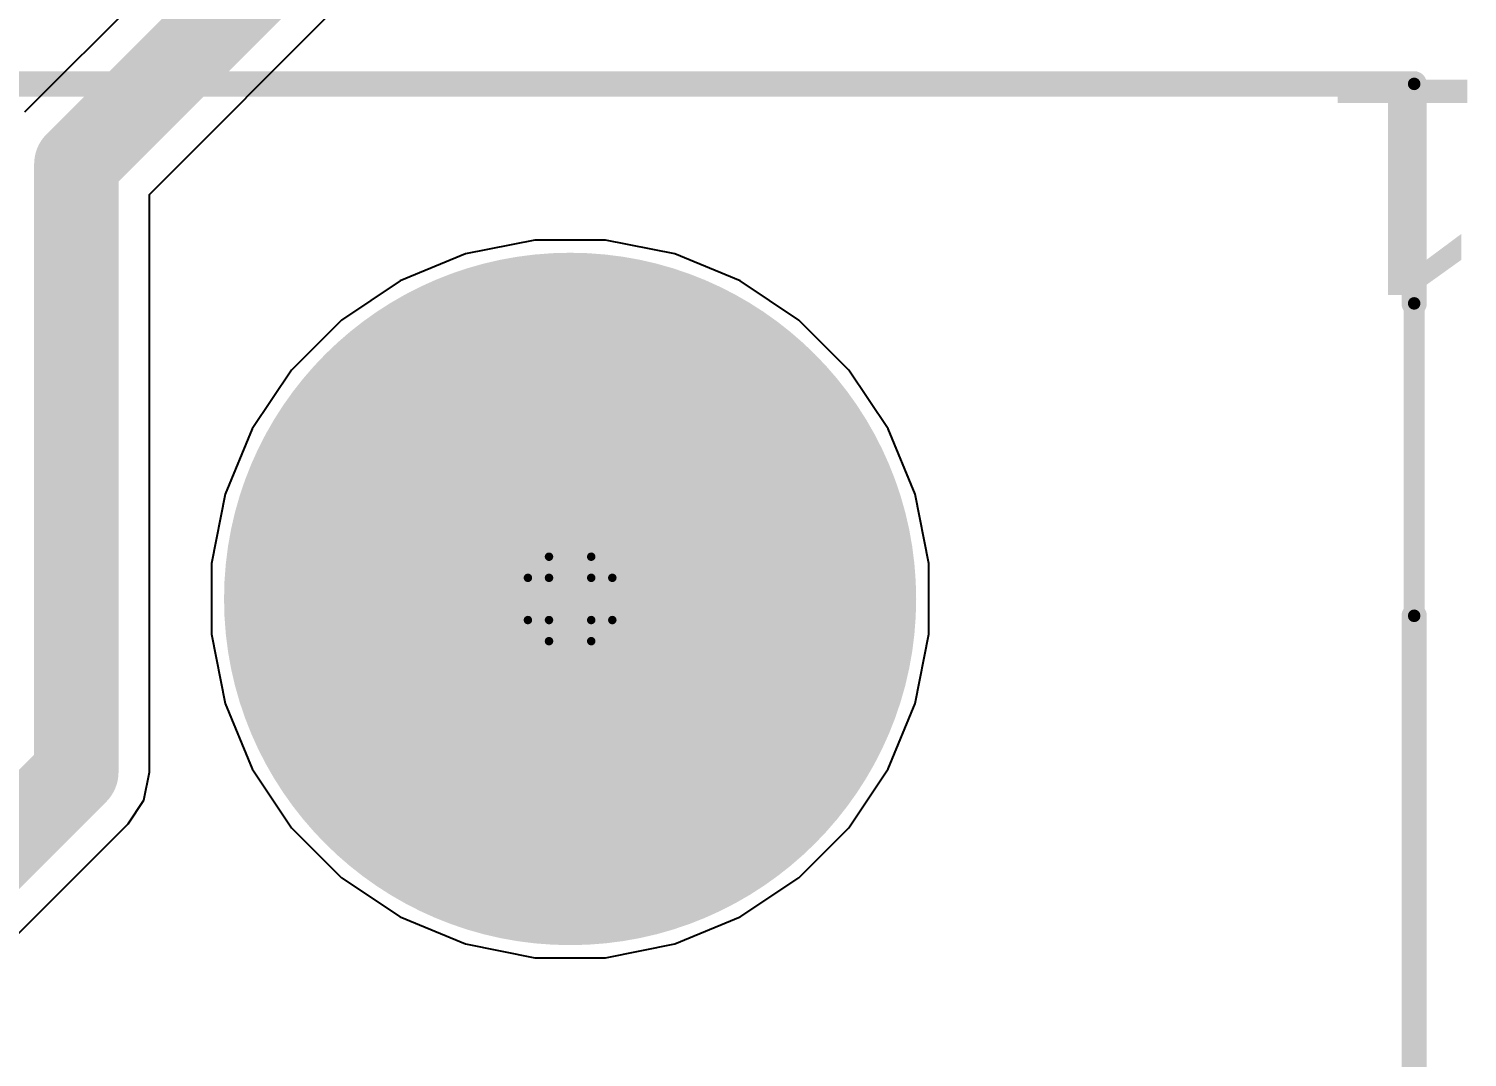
# Model space of a CAD drawing. Header units: inches. Extents: x -0.1 to 17.9, y -0.8 to 4.8.
# Drawn here: x 2.3287 to 2.6696, y 0.3185 to 0.562 of the extents above; entities that cross this region are included whole.
import ezdxf

# ---------------------------------------------------------------- set-up
doc = ezdxf.new("R2010")
doc.units = ezdxf.units.IN
doc.header["$MEASUREMENT"] = 0
for name, color, linetype in [('Bottom Layer 1', 5, 'Continuous'), ('Bottom Solder', 6, 'Continuous'), ('Drill Drawing', 1, 'Continuous'), ('GND+Signal', 16, 'Continuous'), ('Multi-Layer', 9, 'Continuous'), ('Pad Holes', 156, 'Continuous'), ('PWR+Signal', 76, 'Continuous'), ('Top 3D Body', 56, 'Continuous'), ('Top Layer 1', 1, 'Continuous'), ('Top Overlay', 2, 'Continuous'), ('Top Solder', 216, 'Continuous')]:
    doc.layers.add(name, color=color, linetype=linetype)
doc.styles.add('Arial', font='', dxfattribs={"height": 0.2})
doc.styles.get('Arial').set_extended_font_data('Arial')

# ---------------------------------------------------------------- blocks, each defined once
blk = doc.blocks.new('N3314_5202RB_203')
at = {"layer": 'Bottom Layer 1'}
h = blk.add_hatch(color=5, dxfattribs=at)
edge = h.paths.add_edge_path()
edge.add_arc((-0.232, 0.071), 0.078, 0, 360)
at = {"layer": 'Bottom Solder'}
h = blk.add_hatch(color=6, dxfattribs=at)
edge = h.paths.add_edge_path()
edge.add_arc((-0.232, 0.071), 0.082, 0, 360)
at = {"layer": 'GND+Signal'}
h = blk.add_hatch(color=16, dxfattribs=at)
edge = h.paths.add_edge_path()
edge.add_arc((-0.232, 0.071), 0.078, 0, 360)
at = {"layer": 'Multi-Layer'}
h = blk.add_hatch(color=9, dxfattribs=at)
edge = h.paths.add_edge_path()
edge.add_arc((-0.232, 0.071), 0.078, 0, 360)
at = {"layer": 'Pad Holes'}
h = blk.add_hatch(color=7, dxfattribs=at)
edge = h.paths.add_edge_path()
edge.add_arc((-0.232, 0.071), 0.058, 0, 360)
at = {"layer": 'PWR+Signal'}
h = blk.add_hatch(color=76, dxfattribs=at)
edge = h.paths.add_edge_path()
edge.add_arc((-0.232, 0.071), 0.078, 0, 360)
at = {"layer": 'Top Layer 1'}
h = blk.add_hatch(color=1, dxfattribs=at)
edge = h.paths.add_edge_path()
edge.add_arc((-0.232, 0.071), 0.078, 0, 360)
at = {"layer": 'Top Solder'}
h = blk.add_hatch(color=216, dxfattribs=at)
edge = h.paths.add_edge_path()
edge.add_arc((-0.232, 0.071), 0.082, 0, 360)
at = {"layer": 'Top Overlay'}
for points in [[(-0.432, 0.48876, 0.005, 0.005, 0), (-0.432, -0.051, 0.005, 0.005, 0)], [(1.032, -0.051, 0.005, 0.005, 0), (-0.432, -0.051, 0.005, 0.005, 0)]]:
    blk.add_lwpolyline(points, format="xyseb", dxfattribs=at)
blk.add_lwpolyline([(-0.43325, -0.051, 0.0025, 0.0025, 1), (-0.43075, -0.051, 0.0025, 0.0025, 1)], format="xyseb", close=True, dxfattribs=at)
blk.add_lwpolyline([(-0.43325, -0.051, 0.0025, 0.0025, 1), (-0.43075, -0.051, 0.0025, 0.0025, 1)], format="xyseb", close=True, dxfattribs=at)

msp = doc.modelspace()

# ---------------------------------------------------------------- hatches: boundary and pattern name
at = {"layer": 'Pad Holes'}
h = msp.add_hatch(color=7, dxfattribs=at)
edge = h.paths.add_edge_path()
edge.add_arc((2.657, 0.549), 0.0015, 0, 360)
h = msp.add_hatch(color=7, dxfattribs=at)
edge = h.paths.add_edge_path()
edge.add_arc((2.657, 0.549), 0.0015, 0, 360)
h = msp.add_hatch(color=7, dxfattribs=at)
edge = h.paths.add_edge_path()
edge.add_arc((2.657, 0.497), 0.0015, 0, 360)
h = msp.add_hatch(color=7, dxfattribs=at)
edge = h.paths.add_edge_path()
edge.add_arc((2.657, 0.423), 0.0015, 0, 360)
at = {"layer": 'Top 3D Body'}
h = msp.add_hatch(color=56, dxfattribs=at)
edge = h.paths.add_edge_path()
edge.add_arc((2.657, 0.549), 0.0015, 0, 360)
h = msp.add_hatch(color=56, dxfattribs=at)
edge = h.paths.add_edge_path()
edge.add_arc((2.657, 0.549), 0.0015, 0, 360)
h = msp.add_hatch(color=56, dxfattribs=at)
edge = h.paths.add_edge_path()
edge.add_arc((2.657, 0.497), 0.0015, 0, 360)
h = msp.add_hatch(color=56, dxfattribs=at)
edge = h.paths.add_edge_path()
edge.add_arc((2.657, 0.423), 0.0015, 0, 360)

# ---------------------------------------------------------------- linework, layer by layer
at = {"layer": 'Bottom Layer 1'}
for p, q in [((2.38374, 0.59826), (2.32774, 0.54226)), ((2.35733, 0.52282), (2.40318, 0.56867)), ((2.35733, 0.386), (2.35733, 0.52282)), ((2.44863, 0.512), (2.43221, 0.50873)), ((2.46537, 0.512), (2.44863, 0.512)), ((2.48179, 0.50873), (2.46537, 0.512)), ((2.43221, 0.50873), (2.41674, 0.50233)), ((2.49726, 0.50233), (2.48179, 0.50873)), ((2.41674, 0.50233), (2.40282, 0.49302)), ((2.51118, 0.49302), (2.49726, 0.50233)), ((2.40282, 0.49302), (2.39098, 0.48118)), ((2.52302, 0.48118), (2.51118, 0.49302)), ((2.39098, 0.48118), (2.38167, 0.46726)), ((2.53233, 0.46726), (2.52302, 0.48118)), ((2.38167, 0.46726), (2.37527, 0.45179)), ((2.53873, 0.45179), (2.53233, 0.46726)), ((2.37527, 0.45179), (2.372, 0.43537)), ((2.542, 0.43537), (2.53873, 0.45179)), ((2.372, 0.43537), (2.372, 0.41863)), ((2.542, 0.41863), (2.542, 0.43537)), ((2.372, 0.41863), (2.37527, 0.40221)), ((2.53873, 0.40221), (2.542, 0.41863)), ((2.37527, 0.40221), (2.38167, 0.38674)), ((2.53233, 0.38674), (2.53873, 0.40221)), ((2.35601, 0.37937), (2.35733, 0.386)), ((2.38167, 0.38674), (2.39098, 0.37282)), ((2.52302, 0.37282), (2.53233, 0.38674)), ((2.35226, 0.37374), (2.35601, 0.37937)), ((2.3152, 0.33668), (2.35226, 0.37374)), ((2.39098, 0.37282), (2.40282, 0.36098)), ((2.51118, 0.36098), (2.52302, 0.37282)), ((2.40282, 0.36098), (2.41674, 0.35167)), ((2.49726, 0.35167), (2.51118, 0.36098)), ((2.41674, 0.35167), (2.43221, 0.34527)), ((2.48179, 0.34527), (2.49726, 0.35167)), ((2.43221, 0.34527), (2.44863, 0.342)), ((2.46537, 0.342), (2.48179, 0.34527)), ((2.44863, 0.342), (2.46537, 0.342))]:
    msp.add_line(p, q, dxfattribs=at)
for points in [[(2.34, 0.53, 0.02, 0.02, 0), (2.396, 0.586, 0.02, 0.02, 0)], [(2.34, 0.386, 0.02, 0.02, 0), (2.34, 0.53, 0.02, 0.02, 0)], [(2.30294, 0.34894, 0.02, 0.02, 0), (2.34, 0.386, 0.02, 0.02, 0)]]:
    msp.add_lwpolyline(points, format="xyseb", dxfattribs=at)
for points in [[(2.335, 0.53, 0.01, 0.01, 1), (2.345, 0.53, 0.01, 0.01, 1)], [(2.335, 0.53, 0.01, 0.01, 1), (2.345, 0.53, 0.01, 0.01, 1)], [(2.335, 0.386, 0.01, 0.01, 1), (2.345, 0.386, 0.01, 0.01, 1)], [(2.335, 0.386, 0.01, 0.01, 1), (2.345, 0.386, 0.01, 0.01, 1)]]:
    msp.add_lwpolyline(points, format="xyseb", close=True, dxfattribs=at)
at = {"layer": 'Drill Drawing'}
for points in [[(2.452, 0.432, 0.002, 0.002, 0), (2.452, 0.437, 0.002, 0.002, 0)], [(2.452, 0.437, 0.002, 0.002, 0), (2.462, 0.437, 0.002, 0.002, 0)], [(2.462, 0.432, 0.002, 0.002, 0), (2.462, 0.437, 0.002, 0.002, 0)], [(2.447, 0.422, 0.002, 0.002, 0), (2.447, 0.432, 0.002, 0.002, 0)], [(2.447, 0.432, 0.002, 0.002, 0), (2.452, 0.432, 0.002, 0.002, 0)], [(2.462, 0.432, 0.002, 0.002, 0), (2.467, 0.432, 0.002, 0.002, 0)], [(2.467, 0.422, 0.002, 0.002, 0), (2.467, 0.432, 0.002, 0.002, 0)], [(2.447, 0.422, 0.002, 0.002, 0), (2.452, 0.422, 0.002, 0.002, 0)], [(2.452, 0.417, 0.002, 0.002, 0), (2.452, 0.422, 0.002, 0.002, 0)], [(2.462, 0.422, 0.002, 0.002, 0), (2.467, 0.422, 0.002, 0.002, 0)], [(2.462, 0.417, 0.002, 0.002, 0), (2.462, 0.422, 0.002, 0.002, 0)], [(2.452, 0.417, 0.002, 0.002, 0), (2.462, 0.417, 0.002, 0.002, 0)]]:
    msp.add_lwpolyline(points, format="xyseb", dxfattribs=at)
for points in [[(2.4515, 0.437, 0.001, 0.001, 1), (2.4525, 0.437, 0.001, 0.001, 1)], [(2.4515, 0.437, 0.001, 0.001, 1), (2.4525, 0.437, 0.001, 0.001, 1)], [(2.4615, 0.437, 0.001, 0.001, 1), (2.4625, 0.437, 0.001, 0.001, 1)], [(2.4615, 0.437, 0.001, 0.001, 1), (2.4625, 0.437, 0.001, 0.001, 1)], [(2.4465, 0.432, 0.001, 0.001, 1), (2.4475, 0.432, 0.001, 0.001, 1)], [(2.4465, 0.432, 0.001, 0.001, 1), (2.4475, 0.432, 0.001, 0.001, 1)], [(2.4515, 0.432, 0.001, 0.001, 1), (2.4525, 0.432, 0.001, 0.001, 1)], [(2.4515, 0.432, 0.001, 0.001, 1), (2.4525, 0.432, 0.001, 0.001, 1)], [(2.4615, 0.432, 0.001, 0.001, 1), (2.4625, 0.432, 0.001, 0.001, 1)], [(2.4615, 0.432, 0.001, 0.001, 1), (2.4625, 0.432, 0.001, 0.001, 1)], [(2.4665, 0.432, 0.001, 0.001, 1), (2.4675, 0.432, 0.001, 0.001, 1)], [(2.4665, 0.432, 0.001, 0.001, 1), (2.4675, 0.432, 0.001, 0.001, 1)], [(2.4465, 0.422, 0.001, 0.001, 1), (2.4475, 0.422, 0.001, 0.001, 1)], [(2.4465, 0.422, 0.001, 0.001, 1), (2.4475, 0.422, 0.001, 0.001, 1)], [(2.4515, 0.422, 0.001, 0.001, 1), (2.4525, 0.422, 0.001, 0.001, 1)], [(2.4515, 0.422, 0.001, 0.001, 1), (2.4525, 0.422, 0.001, 0.001, 1)], [(2.4615, 0.422, 0.001, 0.001, 1), (2.4625, 0.422, 0.001, 0.001, 1)], [(2.4615, 0.422, 0.001, 0.001, 1), (2.4625, 0.422, 0.001, 0.001, 1)], [(2.4665, 0.422, 0.001, 0.001, 1), (2.4675, 0.422, 0.001, 0.001, 1)], [(2.4665, 0.422, 0.001, 0.001, 1), (2.4675, 0.422, 0.001, 0.001, 1)], [(2.4515, 0.417, 0.001, 0.001, 1), (2.4525, 0.417, 0.001, 0.001, 1)], [(2.4515, 0.417, 0.001, 0.001, 1), (2.4525, 0.417, 0.001, 0.001, 1)], [(2.4615, 0.417, 0.001, 0.001, 1), (2.4625, 0.417, 0.001, 0.001, 1)], [(2.4615, 0.417, 0.001, 0.001, 1), (2.4625, 0.417, 0.001, 0.001, 1)]]:
    msp.add_lwpolyline(points, format="xyseb", close=True, dxfattribs=at)
at = {"layer": 'GND+Signal'}
for p, q in [((2.44863, 0.512), (2.43221, 0.50873)), ((2.46537, 0.512), (2.44863, 0.512)), ((2.48179, 0.50873), (2.46537, 0.512)), ((2.43221, 0.50873), (2.41674, 0.50233)), ((2.49726, 0.50233), (2.48179, 0.50873)), ((2.41674, 0.50233), (2.40282, 0.49302)), ((2.51118, 0.49302), (2.49726, 0.50233)), ((2.40282, 0.49302), (2.39098, 0.48118)), ((2.52302, 0.48118), (2.51118, 0.49302)), ((2.39098, 0.48118), (2.38167, 0.46726)), ((2.53233, 0.46726), (2.52302, 0.48118)), ((2.38167, 0.46726), (2.37527, 0.45179)), ((2.53873, 0.45179), (2.53233, 0.46726)), ((2.37527, 0.45179), (2.372, 0.43537)), ((2.542, 0.43537), (2.53873, 0.45179)), ((2.372, 0.43537), (2.372, 0.41863)), ((2.542, 0.41863), (2.542, 0.43537)), ((2.372, 0.41863), (2.37527, 0.40221)), ((2.53873, 0.40221), (2.542, 0.41863)), ((2.37527, 0.40221), (2.38167, 0.38674)), ((2.53233, 0.38674), (2.53873, 0.40221)), ((2.38167, 0.38674), (2.39098, 0.37282)), ((2.52302, 0.37282), (2.53233, 0.38674)), ((2.39098, 0.37282), (2.40282, 0.36098)), ((2.51118, 0.36098), (2.52302, 0.37282)), ((2.40282, 0.36098), (2.41674, 0.35167)), ((2.49726, 0.35167), (2.51118, 0.36098)), ((2.41674, 0.35167), (2.43221, 0.34527)), ((2.48179, 0.34527), (2.49726, 0.35167)), ((2.43221, 0.34527), (2.44863, 0.342)), ((2.46537, 0.342), (2.48179, 0.34527)), ((2.44863, 0.342), (2.46537, 0.342))]:
    msp.add_line(p, q, dxfattribs=at)
at = {"layer": 'PWR+Signal'}
for p, q in [((2.44863, 0.512), (2.43221, 0.50873)), ((2.46537, 0.512), (2.44863, 0.512)), ((2.48179, 0.50873), (2.46537, 0.512)), ((2.43221, 0.50873), (2.41674, 0.50233)), ((2.49726, 0.50233), (2.48179, 0.50873)), ((2.41674, 0.50233), (2.40282, 0.49302)), ((2.51118, 0.49302), (2.49726, 0.50233)), ((2.40282, 0.49302), (2.39098, 0.48118)), ((2.52302, 0.48118), (2.51118, 0.49302)), ((2.39098, 0.48118), (2.38167, 0.46726)), ((2.53233, 0.46726), (2.52302, 0.48118)), ((2.38167, 0.46726), (2.37527, 0.45179)), ((2.53873, 0.45179), (2.53233, 0.46726)), ((2.37527, 0.45179), (2.372, 0.43537)), ((2.542, 0.43537), (2.53873, 0.45179)), ((2.372, 0.43537), (2.372, 0.41863)), ((2.542, 0.41863), (2.542, 0.43537)), ((2.372, 0.41863), (2.37527, 0.40221)), ((2.53873, 0.40221), (2.542, 0.41863)), ((2.37527, 0.40221), (2.38167, 0.38674)), ((2.53233, 0.38674), (2.53873, 0.40221)), ((2.38167, 0.38674), (2.39098, 0.37282)), ((2.52302, 0.37282), (2.53233, 0.38674)), ((2.39098, 0.37282), (2.40282, 0.36098)), ((2.51118, 0.36098), (2.52302, 0.37282)), ((2.40282, 0.36098), (2.41674, 0.35167)), ((2.49726, 0.35167), (2.51118, 0.36098)), ((2.41674, 0.35167), (2.43221, 0.34527)), ((2.48179, 0.34527), (2.49726, 0.35167)), ((2.43221, 0.34527), (2.44863, 0.342)), ((2.46537, 0.342), (2.48179, 0.34527)), ((2.44863, 0.342), (2.46537, 0.342))]:
    msp.add_line(p, q, dxfattribs=at)
at = {"layer": 'Top 3D Body'}
for points in [[(1.193, 0.549, 0.006, 0.006, 0), (2.657, 0.549, 0.006, 0.006, 0)], [(2.657, 0.497, 0.006, 0.006, 0), (2.657, 0.549, 0.006, 0.006, 0)], [(2.657, 0.009, 0.006, 0.006, 0), (2.657, 0.423, 0.006, 0.006, 0)]]:
    msp.add_lwpolyline(points, format="xyseb", dxfattribs=at)
for points in [[(2.6555, 0.549, 0.003, 0.003, 1), (2.6585, 0.549, 0.003, 0.003, 1)], [(2.6555, 0.549, 0.003, 0.003, 1), (2.6585, 0.549, 0.003, 0.003, 1)], [(2.6555, 0.497, 0.003, 0.003, 1), (2.6585, 0.497, 0.003, 0.003, 1)], [(2.6555, 0.423, 0.003, 0.003, 1), (2.6585, 0.423, 0.003, 0.003, 1)]]:
    msp.add_lwpolyline(points, format="xyseb", close=True, dxfattribs=at)
at = {"layer": 'Top Layer 1'}
for p, q in [((2.44863, 0.512), (2.43221, 0.50873)), ((2.46537, 0.512), (2.44863, 0.512)), ((2.48179, 0.50873), (2.46537, 0.512)), ((2.43221, 0.50873), (2.41674, 0.50233)), ((2.49726, 0.50233), (2.48179, 0.50873)), ((2.41674, 0.50233), (2.40282, 0.49302)), ((2.51118, 0.49302), (2.49726, 0.50233)), ((2.40282, 0.49302), (2.39098, 0.48118)), ((2.52302, 0.48118), (2.51118, 0.49302)), ((2.39098, 0.48118), (2.38167, 0.46726)), ((2.53233, 0.46726), (2.52302, 0.48118)), ((2.38167, 0.46726), (2.37527, 0.45179)), ((2.53873, 0.45179), (2.53233, 0.46726)), ((2.37527, 0.45179), (2.372, 0.43537)), ((2.542, 0.43537), (2.53873, 0.45179)), ((2.372, 0.43537), (2.372, 0.41863)), ((2.542, 0.41863), (2.542, 0.43537)), ((2.372, 0.41863), (2.37527, 0.40221)), ((2.53873, 0.40221), (2.542, 0.41863)), ((2.37527, 0.40221), (2.38167, 0.38674)), ((2.53233, 0.38674), (2.53873, 0.40221)), ((2.38167, 0.38674), (2.39098, 0.37282)), ((2.52302, 0.37282), (2.53233, 0.38674)), ((2.39098, 0.37282), (2.40282, 0.36098)), ((2.51118, 0.36098), (2.52302, 0.37282)), ((2.40282, 0.36098), (2.41674, 0.35167)), ((2.49726, 0.35167), (2.51118, 0.36098)), ((2.41674, 0.35167), (2.43221, 0.34527)), ((2.48179, 0.34527), (2.49726, 0.35167)), ((2.43221, 0.34527), (2.44863, 0.342)), ((2.46537, 0.342), (2.48179, 0.34527)), ((2.44863, 0.342), (2.46537, 0.342))]:
    msp.add_line(p, q, dxfattribs=at)

# ---------------------------------------------------------------- block references
at = {"rotation": 180}
msp.add_blockref('N3314_5202RB_203', (2.225, 0.498), dxfattribs=at)

# ---------------------------------------------------------------- texts
at = {"layer": 'Top 3D Body', "style": 'Arial'}
msp.add_text('1', height=0.051, rotation=180, dxfattribs=at).set_placement((2.675, 0.55))

doc.saveas('drawing.dxf')
